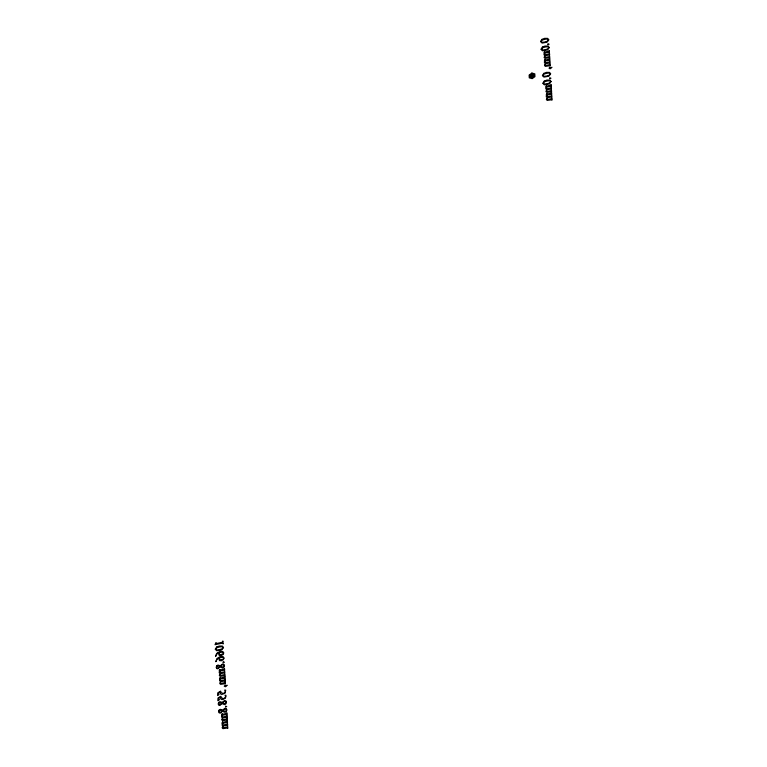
<?xml version="1.0" encoding="UTF-8"?>
<svg xmlns="http://www.w3.org/2000/svg" width="767" height="767" viewBox="0 0 767 767"><rect width="100%" height="100%" fill="white"/><g stroke="black" fill="none" stroke-linecap="round" stroke-linejoin="round"><path stroke-width="1.15" d="M533.765 74.667L530.218 75.425L530.275 76.489L533.822 75.732L532.96 76.988L531.253 77.352M218.777 694.691L217.55 695.583L217.713 692.879L220.637 691.115L221.164 692.659L223.456 693.569L225.46 691.681L224.731 690.012L225.719 690.204L225.105 693.167L221.836 694.471L220.858 694.125L219.688 692.093L218.672 692.745L218.777 694.691M219.055 699.84L217.828 700.722L217.991 698.028L220.915 696.254L221.442 697.797L223.734 698.718L225.738 696.829L225.009 695.161L225.997 695.353L225.383 698.306L222.114 699.619L221.145 699.274L219.966 697.241L218.95 697.893L219.055 699.84M219.765 669.553L220.503 669.984L224.242 668.977C224.616 666.705 224.952 672.343 224.28 670.166L220.407 670.857L219.755 672.141L220.369 672.717L224.28 671.854C224.808 669.294 225.21 675.152 224.347 672.947L220.57 673.608L219.899 674.864L220.426 675.497L224.482 674.596C224.923 672.16 225.287 677.836 224.568 675.708L220.119 676.341L219.285 675.43L220.225 673.579L219.141 672.717L219.995 670.904L219.084 671.096L219.765 669.553M220.196 677.558L220.934 677.99L224.673 676.983C225.047 674.701 225.393 680.348 224.721 678.172L220.838 678.862L220.187 680.147L220.8 680.722L224.712 679.859C225.239 677.299 225.642 683.157 224.779 680.952L221.001 681.614L220.33 682.87L220.858 683.493L224.913 682.601C225.354 680.156 225.728 685.842 224.999 683.713L220.551 684.346L219.717 683.426L220.656 681.585L219.573 680.712L220.426 678.91L219.487 679.083L220.196 677.558M222.162 713.856L222.9 714.288L226.639 713.281C227.013 711.009 227.348 716.656 226.677 714.47L222.804 715.17L222.152 716.445L222.766 717.02L226.677 716.157C227.205 713.607 227.607 719.456 226.744 717.25L222.967 717.912L222.296 719.178L222.823 719.801L226.879 718.9C227.32 716.464 227.684 722.15 226.955 720.012L222.516 720.644L221.682 719.734L222.622 717.893L221.538 717.02L222.392 715.218L221.481 715.4L222.162 713.856M222.593 721.862L223.331 722.293L227.07 721.287C227.444 719.015 227.789 724.652 227.118 722.476L223.235 723.176L222.583 724.451L223.197 725.026L227.109 724.163C227.636 721.603 228.039 727.461 227.176 725.256L223.398 725.918L222.727 727.174L223.255 727.806L227.31 726.905C227.751 724.47 228.125 730.146 227.396 728.017L222.948 728.65L222.114 727.739L223.053 725.889L221.97 725.026L222.823 723.214L221.884 723.386L222.593 721.862M544.551 51.59L545.289 52.022L549.028 51.015C549.402 48.733 549.747 54.38 549.076 52.204L545.193 52.894L544.541 54.179L545.155 54.754L549.067 53.891C549.594 51.331 549.997 57.189 549.134 54.984L545.356 55.646L544.685 56.902L545.212 57.525L549.268 56.633C549.709 54.189 550.073 59.874 549.354 57.746L544.906 58.378L544.071 57.458L545.011 55.617L543.928 54.745L544.781 52.942L543.87 53.134L544.551 51.59M544.992 59.596L545.721 60.027L549.469 59.021C549.834 56.739 550.179 62.386 549.508 60.209L545.625 60.9L544.973 62.185L545.586 62.76L549.498 61.897C550.025 59.337 550.428 65.195 549.565 62.98L545.788 63.651L545.116 64.907L545.644 65.531L549.699 64.629C550.14 62.194 550.514 67.879 549.786 65.751L545.347 66.384L544.503 65.463L545.442 63.623L544.359 62.75L545.212 60.948L544.302 61.139L544.992 59.596M546.392 85.607L547.13 86.038L550.869 85.032C551.243 82.75 551.578 88.397 550.907 86.22L547.034 86.911L546.382 88.195L546.996 88.771L550.907 87.908C551.435 85.348 551.837 91.206 550.974 89.001L547.197 89.662L546.526 90.918L547.053 91.541L551.109 90.64C551.55 88.205 551.914 93.89 551.195 91.762L546.746 92.395L545.912 91.474L546.852 89.634L545.768 88.761L546.622 86.959L545.682 87.131L546.392 85.607M546.823 93.612L547.561 94.034L551.3 93.037C551.674 90.755 552.019 96.402 551.348 94.226L547.465 94.916L546.813 96.191L547.427 96.776L551.339 95.913C551.866 93.353 552.269 99.202 551.406 96.997L547.628 97.658L546.957 98.924L547.485 99.547L551.54 98.646C551.981 96.211 552.355 101.896 551.626 99.768L547.178 100.4L546.344 99.48L547.283 97.639L546.2 96.767L547.053 94.964L546.142 95.156L546.823 93.612M225.556 685.861L227.185 685.228L225.393 686.781L224.242 686.197L224.894 685.43L225.556 685.861M550.351 67.889L551.972 67.266L550.179 68.819L549.028 68.234L549.68 67.467L550.351 67.889M218.633 653.407L219.209 655.459L221.097 655.612L223.024 654.596L223.82 652.88L222.756 651.48L220.11 651.308L216.591 653.484C214.233 660.924 216.15 652.803 218.931 652.803L218.633 653.407M218.911 658.556L219.487 660.608L221.385 660.751L223.302 659.745L224.098 658.019L223.034 656.619L220.388 656.456L216.869 658.623C214.511 666.072 216.428 657.942 219.209 657.952L218.911 658.556M222.871 641.174L222.037 642.343L216.543 643.523L216.006 642.573L215 644.711L222.257 643.187L223.207 643.973L222.871 641.174M216.658 665.861L216.198 667.415L216.783 668.584L218.001 668.805L219.899 666.993L222.593 668.028L224.002 667.175L224.501 665.593L223.897 664.299L222.449 664.021L220.292 665.823L217.962 665.027L216.658 665.861M218.643 702.457L218.173 704.001L218.758 705.18L219.985 705.4L221.874 703.579L224.578 704.614L225.977 703.761L226.486 702.179L225.872 700.885L224.424 700.607L222.267 702.409L219.937 701.623L218.643 702.457M219.055 710.175L218.585 711.718L219.18 712.898L220.397 713.118L222.296 711.297L224.99 712.332L226.399 711.479L226.898 709.897L226.284 708.603L224.846 708.324L222.689 710.127L220.359 709.341L219.055 710.175M224.175 665.708L222.909 667.165L220.56 666.044L222.334 664.836L223.648 664.912L224.175 665.708M226.16 702.294L224.884 703.751L222.545 702.63L224.309 701.422L225.623 701.498L226.16 702.294M226.572 710.012L225.306 711.469L222.957 710.347L224.731 709.139L226.044 709.216L226.572 710.012M216.821 666.35L216.965 667.999L217.933 668.086L219.65 666.744L218.7 666.005L216.821 666.35M218.796 702.936L218.94 704.585L219.918 704.672L221.625 703.329L220.675 702.591L218.796 702.936M219.218 710.654L219.352 712.303L220.33 712.39L222.046 711.047L221.088 710.309L219.218 710.654M223.159 661.998L223.207 662.803L224.328 662.151L223.159 661.998M225.556 706.302L225.594 707.107L226.725 706.465L225.556 706.302M547.945 44.035L547.993 44.841L549.114 44.189L547.945 44.035M549.786 78.052L549.834 78.857L550.955 78.205L549.786 78.052M219.506 652.554L219.007 653.705L220.1 654.682L222.9 654.021L223.456 653.024L222.478 652.113L219.506 652.554M219.784 657.693L219.285 658.843L220.378 659.821L223.178 659.16L223.734 658.163L222.756 657.261L219.784 657.693M541.972 39.366L540.572 41.591L542.096 43.077L546.996 42.233L548.846 39.779L547.696 38.379L544.58 38.35L541.972 39.366M542.394 47.084L540.994 49.309L542.518 50.795L547.417 49.951L549.268 47.496L548.117 46.097L545.001 46.068L542.394 47.084M543.813 73.383L542.413 75.607L543.937 77.093L548.836 76.249L550.687 73.795L549.536 72.395L546.42 72.366L543.813 73.383M544.234 81.101L542.835 83.325L544.359 84.811L549.249 83.967L551.109 81.513L549.958 80.104L546.842 80.084L544.234 81.101M216.63 647.041L215.23 649.266L216.754 650.752L221.653 649.908L223.504 647.453L222.353 646.044L219.237 646.025L216.63 647.041M548.52 39.903L547.619 41.13L544.867 41.993L542.557 42.319L540.888 41.495L542.48 39.97L544.781 39.309L546.948 39.021L548.52 39.903M548.942 47.621L548.041 48.848L545.289 49.711L542.978 50.037L541.31 49.213L542.892 47.688L545.203 47.027L547.37 46.739L548.942 47.621M550.361 73.92L549.46 75.137L546.708 76.01L544.397 76.336L542.729 75.511L544.321 73.987L546.622 73.325L548.788 73.038L550.361 73.92M550.783 81.638L549.881 82.855L547.13 83.728L544.819 84.054L543.151 83.229L544.733 81.705L547.044 81.043L549.21 80.756L550.783 81.638M223.178 647.578L222.277 648.796L219.525 649.668L217.214 649.994L215.546 649.17L217.138 647.645L219.439 646.984L221.605 646.696L223.178 647.578M531.886 73.066L529.115 75.07L529.268 77.85L532.193 78.637L534.963 76.633L534.81 73.853L531.886 73.066M531.934 73.948L530.035 75.319L530.141 77.227L532.145 77.764L534.043 76.393L533.937 74.485L531.934 73.948"/></g></svg>
